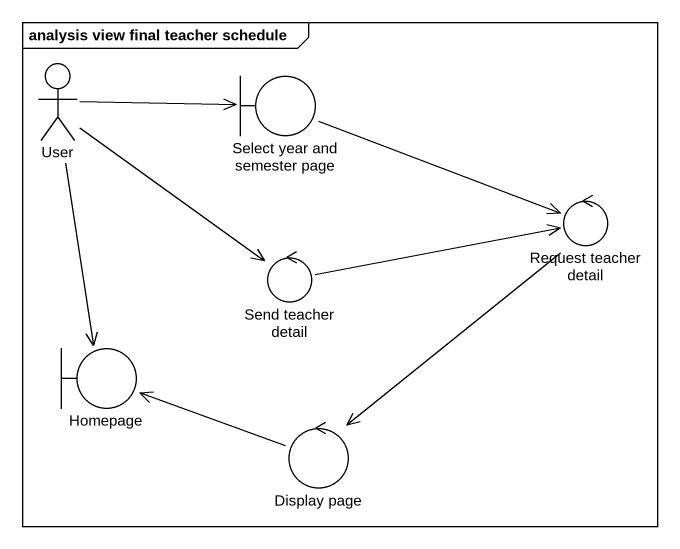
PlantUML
@startuml
mainframe analysis view final teacher schedule
actor User
boundary "Select year and semester page" as Select_year_and_semester
control "Request teacher detail" as Request_teacher_detail
control "Send teacher detail" as Send_teacher_detail
boundary Homepage
control "Display page" as Display_page
User -right-> Select_year_and_semester
User --> Send_teacher_detail
User --> Homepage
Select_year_and_semester -right-> Request_teacher_detail
Request_teacher_detail --> Display_page
Send_teacher_detail -right-> Request_teacher_detail
Display_page -left-> Homepage
@enduml
